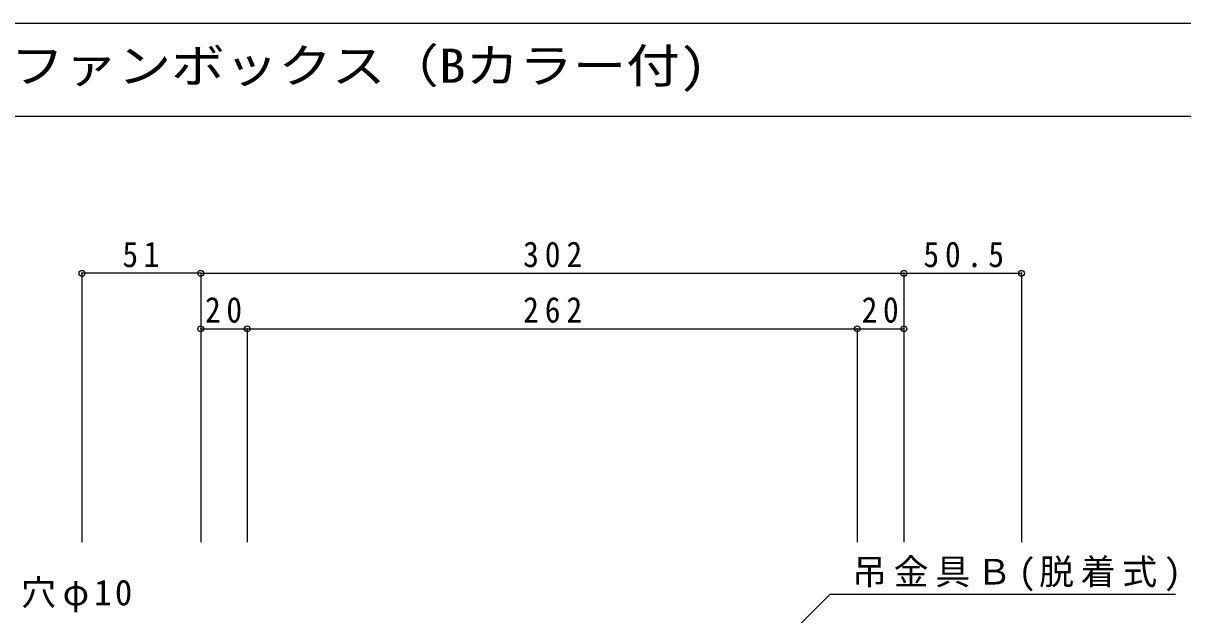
# Model space of a CAD drawing. Units: millimetres, scale not verified. Extents: x -1999 to 2121, y -738 to 667.
# Drawn here: x 429.7 to 927.7, y 412.8 to 666.9 of the extents above; entities that cross this region are included whole.
import ezdxf
from ezdxf.enums import TextEntityAlignment as Align

# ---------------------------------------------------------------- set-up
doc = ezdxf.new("R2010")
doc.units = ezdxf.units.MM
doc.header["$LTSCALE"] = 5
doc.header["$PDMODE"] = 32
doc.header["$PDSIZE"] = 2.5
doc.layers.add('0-0', color=7, linetype='Continuous')
doc.layers.add('F-0', color=2, linetype='Continuous')
doc.styles.add('ＭＳ ゴシック', font='')
doc.styles.get('ＭＳ ゴシック').set_extended_font_data('MS Gothic')

msp = doc.modelspace()

# ---------------------------------------------------------------- linework, layer by layer
at = {"layer": '0-0', "color": 4}
for p, q in [((505.94, 559.46), (454.94, 559.46)), ((454.94, 559.46), (454.94, 443.998)), ((505.94, 559.46), (505.94, 443.998)), ((505.94, 559.46), (807.94, 559.46)), ((505.94, 559.46), (505.94, 443.998)), ((807.94, 559.46), (807.94, 443.998)), ((807.94, 559.46), (858.44, 559.46)), ((858.44, 559.46), (858.44, 443.998)), ((505.94, 535.623), (525.94, 535.623)), ((505.94, 535.623), (505.94, 443.998)), ((525.94, 535.623), (525.94, 443.998)), ((525.94, 535.623), (787.94, 535.623)), ((787.94, 535.623), (787.94, 443.998)), ((787.94, 535.623), (807.94, 535.623)), ((807.94, 535.623), (807.94, 443.998)), ((738.921, 384.366), (776.268, 421.712)), ((776.268, 421.712), (924.635, 421.712))]:
    msp.add_line(p, q, dxfattribs=at)
at = {"layer": '0-0', "color": 5}
for p in [(454.94, 559.46), (505.94, 559.46), (807.94, 559.46), (858.44, 559.46), (505.94, 535.623), (525.94, 535.623), (787.94, 535.623), (807.94, 535.623)]:
    msp.add_point(p, dxfattribs=at)
at = {"layer": 'F-0', "color": 5}
msp.add_line((100.519, 626.911), (2120.519, 626.911), dxfattribs=at)
msp.add_lwpolyline([(100.519, -738.089), (100.519, 666.911), (2120.519, 666.911)], dxfattribs=at)

# ---------------------------------------------------------------- texts
at = {"layer": '0-0', "char_height": 11, "attachment_point": 7, "style": 'ＭＳ ゴシック'}
for s, insert in [('\\T1.36;\\W0.9;51', (472.315, 561.96)), ('\\T1.38;\\W0.9;302', (644.44, 561.96)), ('\\T1.38;\\W0.9;50.5', (816.315, 561.96)), ('\\T1.36;\\W0.9;20', (507.815, 538.123)), ('\\T1.38;\\W0.9;262', (644.44, 538.123)), ('\\T1.36;\\W0.9;20', (789.815, 538.123)), ('\\T1.19;吊金具Ｂ(脱着式)', (785.679, 422.846)), ('\\T1.19;天吊用ボルト穴φ10', (321.665, 413.863))]:
    msp.add_mtext(s, dxfattribs=dict(at, insert=insert))
at = {"layer": 'F-0', "color": 7, "style": 'ＭＳ ゴシック', "width": 1.15}
msp.add_text('陽のまど・SS-F16型ソーラーファンボックス（Bカラー付)', height=14.66, dxfattribs=at).set_placement((125.519, 636.911), align=Align.BOTTOM_LEFT)

doc.saveas('drawing.dxf')
